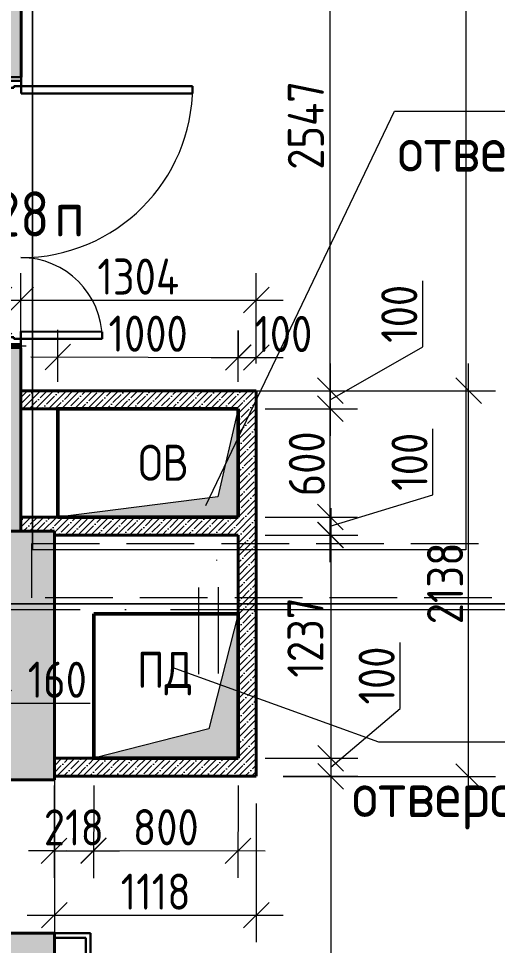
# Model space of a CAD drawing. Header units: millimetres. Extents: x -269164 to 430575, y -569542 to 36130.
# Drawn here: x 178755 to 181408, y -423877 to -418741 of the extents above; entities that cross this region are included whole.
import ezdxf

# ---------------------------------------------------------------- set-up
doc = ezdxf.new("R2010")
doc.units = ezdxf.units.MM
for name, pattern in [('ADSK_Линия сетки', [25, 20, -2.5, 0, -2.5]), ('ADSK_Сверху', [4.5, 3, -1.5]), ('GOST2.303 4', [7, 5, -2, 0])]:
    doc.linetypes.add(name, pattern=pattern)
for name, color, linetype, lineweight in [('Двери', 7, 'Continuous', 18), ('Каркас', 7, 'Continuous', 18), ('Марки', 7, 'Continuous', 20), ('Марки дверей', 7, 'Continuous', 20), ('Марки помещений', 7, 'Continuous', 20), ('Обобщенные модели', 7, 'Continuous', 18), ('Оси', 7, 'Continuous', 9), ('Размеры', 7, 'Continuous', 9), ('Стены внутренние', 7, 'Continuous', 18), ('Стены наружные', 7, 'Continuous', 18), ('Стены штриховка', 7, 'Continuous', 18), ('Узлы', 7, 'Continuous', 18)]:
    doc.layers.add(name, color=color, linetype=linetype, lineweight=lineweight)
doc.styles.add('GOST Common', font='GOST_Common.ttf', dxfattribs={"width": 0.9, "height": 200})
doc.styles.add('GOST Common_2', font='GOST_Common.ttf', dxfattribs={"width": 0.9, "height": 250})
doc.styles.add('ISOCPEUR_1', font='isocpeur.ttf', dxfattribs={"width": 0.9, "height": 250})
doc.dimstyles.new('ADSK_Основной_2_мм_Округление_до_1_мм', dxfattribs={"dimscale": 304.8, "dimtxt": 201.142999, "dimasz": 0.463911, "dimexe": 0.492126, "dimexo": 0.492126, "dimgap": 0.098425, "dimtad": 1, "dimdec": 0, "dimdsep": 46, "dimtxsty": 'GOST Common', "dimblk1": 'OBLIQUE', "dimblk2": 'OBLIQUE', "dimsah": 1, "dimcen": 0.09, "dimdle": 0.492126, "dimazin": 2, "dimtfac": 1, "dimtdec": 4, "dimtix": 1, "dimtmove": 0, "dimatfit": 3, "dimfxl": 1, "dimtvp": 1, "dimtolj": 1, "dimtzin": 0, "dimlwd": 20, "dimlwe": 20, "dimarcsym": 2})
doc.dimstyles.new('ADSK_Основной_2_мм_Округление_до_1_мм_1', dxfattribs={"dimscale": 304.8, "dimtxt": 201.142999, "dimasz": 0.463911, "dimexe": 0.492126, "dimexo": 0.492126, "dimgap": 0.098425, "dimtad": 1, "dimdec": 0, "dimdsep": 46, "dimtxsty": 'GOST Common', "dimblk1": 'OBLIQUE', "dimblk2": 'OBLIQUE', "dimsah": 1, "dimcen": 0.09, "dimdle": 0.492126, "dimazin": 2, "dimtfac": 1, "dimtdec": 4, "dimtix": 1, "dimtmove": 1, "dimatfit": 3, "dimfxl": 1, "dimtvp": 1, "dimtolj": 1, "dimtzin": 0, "dimlwd": 20, "dimlwe": 20, "dimarcsym": 2})

# ---------------------------------------------------------------- blocks, each defined once
blk = doc.blocks.new('AC_Дверь_Двупольная - Д-28п 1500х2200h-2309803-03 План 3-го этажа маркировочный')
at = {"layer": 'Двери', "lineweight": 30}
for p, q in [((-700, 1010), (-660, 1010)), ((-700, 60), (-700, 1010)), ((-660, 1010), (-660, 60)), ((700, 510), (660, 510)), ((660, 510), (660, 60)), ((700, 60), (700, 510)), ((-750, 60), (-730, 60)), ((-750, -10), (-750, 60)), ((-730, 60), (-700, 60)), ((-730, -10), (-730, 60)), ((-730, 60), (-730, -10)), ((-660, 60), (-700, 60)), ((-700, 60), (-700, 20)), ((660, 60), (700, 60)), ((730, 60), (700, 60)), ((700, 60), (700, 20)), ((730, -10), (730, 60)), ((750, 60), (730, 60)), ((730, 60), (730, -10)), ((750, -10), (750, 60)), ((-700, 20), (-690, 20)), ((-690, 20), (-690, -10)), ((700, 20), (690, 20)), ((690, 20), (690, -10)), ((-730, -10), (-750, -10)), ((-690, -10), (-730, -10)), ((690, -10), (730, -10)), ((730, -10), (750, -10))]:
    blk.add_line(p, q, dxfattribs=at)
at = {"layer": 'Двери'}
for centre, radius, start, end in [((-700, 60), 950, 360, 90), ((700, 60), 450, 90, 180)]:
    blk.add_arc(centre, radius, start, end, dxfattribs=at)
blk = doc.blocks.new('_Oblique')
at = {"color": 0, "linetype": 'ByBlock', "lineweight": -2}
blk.add_line((-0.5, -0.5), (0.5, 0.5), dxfattribs=at)
blk = doc.blocks.new('*D12237')
at = {"layer": 'Defpoints', "color": 0, "transparency": 16777216}
for p in [(179972.8, -420619.1), (178972, -420903.5), (179972, -420903.5)]:
    blk.add_point(p, dxfattribs=at)
at = {"layer": 'Размеры', "color": 0, "lineweight": 20, "transparency": 16777216}
for p, q in [((178972.4, -420753.5), (178973.2, -420466.5)), ((179972.4, -420753.5), (179973.2, -420469.1)), ((178822.8, -420616.1), (180122.8, -420619.5))]:
    blk.add_line(p, q, dxfattribs=at)
at = {"layer": 'Размеры', "color": 0, "lineweight": 20, "transparency": 16777216, "xscale": 141.4, "yscale": 141.4, "zscale": 141.4}
for p, rotation in [((178972.8, -420616.5), 179.8485505273577), ((179972.8, -420619.1), 359.8485505273577)]:
    blk.add_blockref('_Oblique', p, dxfattribs=dict(at, rotation=rotation))
at = {"layer": 'Размеры', "color": 0, "lineweight": 20, "transparency": 16777216, "insert": (179473.1, -420487.8), "char_height": 200, "width": 560.473, "attachment_point": 5, "rotation": 359.8486, "style": 'GOST Common'}
blk.add_mtext('\\A1;1000', dxfattribs=at)
blk = doc.blocks.new('*D12244')
at = {"layer": 'Defpoints', "color": 0, "transparency": 16777216}
for p in [(179172, -422840.1), (179972, -422840.1), (179970.7, -423353.3)]:
    blk.add_point(p, dxfattribs=at)
at = {"layer": 'Размеры', "color": 0, "lineweight": 20, "transparency": 16777216}
for p, q in [((179171.6, -422990.1), (179170.3, -423501.2)), ((179971.6, -422990.1), (179970.3, -423503.3)), ((179020.7, -423350.8), (180120.7, -423353.7))]:
    blk.add_line(p, q, dxfattribs=at)
at = {"layer": 'Размеры', "color": 0, "lineweight": 20, "transparency": 16777216, "xscale": 141.4, "yscale": 141.4, "zscale": 141.4}
for p, rotation in [((179170.7, -423351.2), 179.8485505273577), ((179970.7, -423353.3), 359.8485505273577)]:
    blk.add_blockref('_Oblique', p, dxfattribs=dict(at, rotation=rotation))
at = {"layer": 'Размеры', "color": 0, "lineweight": 20, "transparency": 16777216, "insert": (179571, -423222.3), "char_height": 200, "width": 560.473, "attachment_point": 5, "rotation": 359.8486, "style": 'GOST Common'}
blk.add_mtext('\\A1;800', dxfattribs=at)
blk = doc.blocks.new('*D12245')
at = {"layer": 'Defpoints', "color": 0, "transparency": 16777216}
for p in [(178953.7, -422840.1), (179172, -422840.1), (179170.7, -423353.6)]:
    blk.add_point(p, dxfattribs=at)
at = {"layer": 'Размеры', "color": 0, "lineweight": 20, "transparency": 16777216}
for p, q in [((178953.3, -422990.1), (178951.9, -423503)), ((179171.6, -422990.1), (179170.3, -423503.6)), ((178952.3, -423353), (178810.9, -423352.6)), ((178952.3, -423353), (179170.7, -423353.6)), ((179170.7, -423353.6), (179312.1, -423354))]:
    blk.add_line(p, q, dxfattribs=at)
at = {"layer": 'Размеры', "color": 0, "lineweight": 20, "transparency": 16777216, "xscale": 141.4, "yscale": 141.4, "zscale": 141.4}
for p, rotation in [((178952.3, -423353), 359.8485505273577), ((179170.7, -423353.6), 179.8485505273577)]:
    blk.add_blockref('_Oblique', p, dxfattribs=dict(at, rotation=rotation))
at = {"layer": 'Размеры', "color": 0, "lineweight": 20, "transparency": 16777216, "insert": (179061.9, -423223.3), "char_height": 200, "width": 560.473, "attachment_point": 5, "rotation": 359.8486, "style": 'GOST Common'}
blk.add_mtext('\\A1;218', dxfattribs=at)
blk = doc.blocks.new('*D12197')
at = {"layer": 'Defpoints', "color": 0, "transparency": 16777216}
for p in [(178488, -421581.6), (178647.8, -421581.6), (178645.3, -422534.1)]:
    blk.add_point(p, dxfattribs=at)
at = {"layer": 'Размеры', "color": 0, "lineweight": 20, "transparency": 16777216}
for p, q in [((178487.6, -421731.6), (178485.1, -422683.7)), ((178647.4, -421731.6), (178644.9, -422684.1)), ((178335.5, -422533.3), (178645.3, -422534.1)), ((178645.3, -422534.1), (179152.7, -422535.5))]:
    blk.add_line(p, q, dxfattribs=at)
at = {"layer": 'Размеры', "color": 0, "lineweight": 20, "transparency": 16777216, "xscale": 141.4, "yscale": 141.4, "zscale": 141.4}
for p, rotation in [((178485.5, -422533.7), 179.8485505273597), ((178645.3, -422534.1), 359.8485505273597)]:
    blk.add_blockref('_Oblique', p, dxfattribs=dict(at, rotation=rotation))
at = {"layer": 'Размеры', "color": 0, "lineweight": 20, "transparency": 16777216, "insert": (178970, -422405), "char_height": 200, "width": 560.473, "attachment_point": 5, "rotation": 359.8486, "style": 'GOST Common'}
blk.add_mtext('\\A1;160', dxfattribs=at)
blk = doc.blocks.new('*D12280')
at = {"layer": 'Defpoints', "color": 0, "transparency": 16777216}
for p in [(177188, -420556.1), (178648.3, -420931.6), (177188, -421031.6)]:
    blk.add_point(p, dxfattribs=at)
at = {"layer": 'Размеры', "color": 0, "lineweight": 20, "transparency": 16777216}
for p, q in [((177188, -420881.6), (177188, -420406.1)), ((178648.3, -420781.6), (178648.3, -420406.1)), ((178798.3, -420556.1), (177038, -420556.1))]:
    blk.add_line(p, q, dxfattribs=at)
at = {"layer": 'Размеры', "color": 0, "lineweight": 20, "transparency": 16777216, "xscale": 141.4, "yscale": 141.4, "zscale": 141.4, "rotation": 180}
blk.add_blockref('_Oblique', (177188, -420556.1), dxfattribs=at)
at = {"layer": 'Размеры', "color": 0, "lineweight": 20, "transparency": 16777216, "xscale": 141.4, "yscale": 141.4, "zscale": 141.4}
blk.add_blockref('_Oblique', (178648.3, -420556.1), dxfattribs=at)
at = {"layer": 'Размеры', "color": 0, "transparency": 16777216, "insert": (177902.2, -420426.1), "char_height": 200, "attachment_point": 5, "style": 'GOST Common'}
blk.add_mtext('\\A1;1460', dxfattribs=at)
blk = doc.blocks.new('*D12211')
at = {"layer": 'Defpoints', "color": 0, "transparency": 16777216}
for p in [(178648.3, -420301.4), (177088, -420932.8), (178648.3, -420931.6)]:
    blk.add_point(p, dxfattribs=at)
at = {"layer": 'Размеры', "color": 0, "lineweight": 20, "transparency": 16777216}
for p, q in [((177088, -420782.8), (177088, -420151.4)), ((178648.3, -420781.6), (178648.3, -420151.4)), ((176938, -420301.4), (178798.3, -420301.4))]:
    blk.add_line(p, q, dxfattribs=at)
at = {"layer": 'Размеры', "color": 0, "lineweight": 20, "transparency": 16777216, "xscale": 141.4, "yscale": 141.4, "zscale": 141.4, "rotation": 180}
blk.add_blockref('_Oblique', (177088, -420301.4), dxfattribs=at)
at = {"layer": 'Размеры', "color": 0, "lineweight": 20, "transparency": 16777216, "xscale": 141.4, "yscale": 141.4, "zscale": 141.4}
blk.add_blockref('_Oblique', (178648.3, -420301.4), dxfattribs=at)
at = {"layer": 'Размеры', "color": 0, "transparency": 16777216, "insert": (177902.2, -420171.4), "char_height": 200, "attachment_point": 5, "style": 'GOST Common'}
blk.add_mtext('\\A1;1560', dxfattribs=at)
blk = doc.blocks.new('*D12218')
at = {"layer": 'Defpoints', "color": 0, "transparency": 16777216}
for p in [(180072, -420803.5), (179972, -420903.5), (180482.2, -420903.5)]:
    blk.add_point(p, dxfattribs=at)
at = {"layer": 'Размеры', "color": 0, "lineweight": 20, "transparency": 16777216}
for p, q in [((180994.3, -420560.8), (180994.3, -420194.8)), ((180482.2, -420853.5), (180994.3, -420560.8)), ((180482.2, -420653.5), (180482.2, -421053.5)), ((180222, -420803.5), (180632.2, -420803.5)), ((180122, -420903.5), (180632.2, -420903.5))]:
    blk.add_line(p, q, dxfattribs=at)
at = {"layer": 'Размеры', "color": 0, "lineweight": 20, "transparency": 16777216, "xscale": 141.4, "yscale": 141.4, "zscale": 141.4}
for p, rotation in [((180482.2, -420803.5), 90), ((180482.2, -420903.5), 270)]:
    blk.add_blockref('_Oblique', p, dxfattribs=dict(at, rotation=rotation))
at = {"layer": 'Размеры', "color": 0, "transparency": 16777216, "insert": (180864.3, -420377.8), "char_height": 200, "attachment_point": 5, "rotation": 90, "style": 'GOST Common'}
blk.add_mtext('\\A1;100', dxfattribs=at)
blk = doc.blocks.new('*D12296')
at = {"layer": 'Defpoints', "color": 0, "transparency": 16777216}
for p in [(178770.1, -418256.9), (180482.2, -418256.9), (178677.7, -420803.5)]:
    blk.add_point(p, dxfattribs=at)
at = {"layer": 'Размеры', "color": 0, "lineweight": 20, "transparency": 16777216}
for p, q in [((180482.2, -420953.5), (180482.2, -418106.9)), ((178920.1, -418256.9), (180632.2, -418256.9)), ((178827.7, -420803.5), (180632.2, -420803.5))]:
    blk.add_line(p, q, dxfattribs=at)
at = {"layer": 'Размеры', "color": 0, "lineweight": 20, "transparency": 16777216, "xscale": 141.4, "yscale": 141.4, "zscale": 141.4}
for p, rotation in [((180482.2, -418256.9), 90), ((180482.2, -420803.5), 270)]:
    blk.add_blockref('_Oblique', p, dxfattribs=dict(at, rotation=rotation))
at = {"layer": 'Размеры', "color": 0, "transparency": 16777216, "insert": (180346.8, -419333.5), "char_height": 200, "attachment_point": 5, "rotation": 90, "style": 'GOST Common'}
blk.add_mtext('\\A1;2547', dxfattribs=at)
blk = doc.blocks.new('*D12221')
at = {"layer": 'Defpoints', "color": 0, "transparency": 16777216}
for p in [(179972, -420903.5), (180482.2, -420903.5), (179972, -421503.5)]:
    blk.add_point(p, dxfattribs=at)
at = {"layer": 'Размеры', "color": 0, "lineweight": 20, "transparency": 16777216}
for p, q in [((180482.2, -421653.5), (180482.2, -420753.5)), ((180122, -420903.5), (180632.2, -420903.5)), ((180122, -421503.5), (180632.2, -421503.5))]:
    blk.add_line(p, q, dxfattribs=at)
at = {"layer": 'Размеры', "color": 0, "lineweight": 20, "transparency": 16777216, "xscale": 141.4, "yscale": 141.4, "zscale": 141.4}
for p, rotation in [((180482.2, -420903.5), 90), ((180482.2, -421503.5), 270)]:
    blk.add_blockref('_Oblique', p, dxfattribs=dict(at, rotation=rotation))
at = {"layer": 'Размеры', "color": 0, "transparency": 16777216, "insert": (180352.2, -421208.7), "char_height": 200, "attachment_point": 5, "rotation": 90, "style": 'GOST Common'}
blk.add_mtext('\\A1;600', dxfattribs=at)
blk = doc.blocks.new('*D12297')
at = {"layer": 'Defpoints', "color": 0, "transparency": 16777216}
for p in [(179972, -421503.5), (180482.2, -421503.5), (179972, -421603.5)]:
    blk.add_point(p, dxfattribs=at)
at = {"layer": 'Размеры', "color": 0, "lineweight": 20, "transparency": 16777216}
for p, q in [((181051, -421380.5), (181051, -421014.5)), ((180482.2, -421753.5), (180482.2, -421353.5)), ((180482.2, -421553.5), (181051, -421380.5)), ((180122, -421503.5), (180632.2, -421503.5)), ((180122, -421603.5), (180632.2, -421603.5))]:
    blk.add_line(p, q, dxfattribs=at)
at = {"layer": 'Размеры', "color": 0, "lineweight": 20, "transparency": 16777216, "xscale": 141.4, "yscale": 141.4, "zscale": 141.4}
for p, rotation in [((180482.2, -421503.5), 90), ((180482.2, -421603.5), 270)]:
    blk.add_blockref('_Oblique', p, dxfattribs=dict(at, rotation=rotation))
at = {"layer": 'Размеры', "color": 0, "transparency": 16777216, "insert": (180921, -421197.5), "char_height": 200, "attachment_point": 5, "rotation": 90, "style": 'GOST Common'}
blk.add_mtext('\\A1;100', dxfattribs=at)
blk = doc.blocks.new('*D12222')
at = {"layer": 'Defpoints', "color": 0, "transparency": 16777216}
for p in [(179972, -421603.5), (179972, -422840.1), (180484.6, -422840.1)]:
    blk.add_point(p, dxfattribs=at)
at = {"layer": 'Размеры', "color": 0, "lineweight": 20, "transparency": 16777216}
for p, q in [((180484.6, -421453.5), (180484.6, -422990.1)), ((180122, -421603.5), (180634.6, -421603.5)), ((180122, -422840.1), (180634.6, -422840.1))]:
    blk.add_line(p, q, dxfattribs=at)
at = {"layer": 'Размеры', "color": 0, "lineweight": 20, "transparency": 16777216, "xscale": 141.4, "yscale": 141.4, "zscale": 141.4}
for p, rotation in [((180484.6, -421603.5), 90), ((180484.6, -422840.1), 270)]:
    blk.add_blockref('_Oblique', p, dxfattribs=dict(at, rotation=rotation))
at = {"layer": 'Размеры', "color": 0, "transparency": 16777216, "insert": (180344.4, -422171.3), "char_height": 200, "attachment_point": 5, "rotation": 90, "style": 'GOST Common'}
blk.add_mtext('\\A1;1237', dxfattribs=at)
blk = doc.blocks.new('*D12294')
at = {"layer": 'Defpoints', "color": 0, "transparency": 16777216}
for p in [(179972, -422840.1), (180072, -422940.1), (180484.6, -422940.1)]:
    blk.add_point(p, dxfattribs=at)
at = {"layer": 'Размеры', "color": 0, "lineweight": 20, "transparency": 16777216}
for p, q in [((180868.9, -422564.8), (180868.9, -422198.8)), ((180484.6, -422890.1), (180868.9, -422564.8)), ((180484.6, -422690.1), (180484.6, -423090.1)), ((180122, -422840.1), (180634.6, -422840.1)), ((180222, -422940.1), (180634.6, -422940.1))]:
    blk.add_line(p, q, dxfattribs=at)
at = {"layer": 'Размеры', "color": 0, "lineweight": 20, "transparency": 16777216, "xscale": 141.4, "yscale": 141.4, "zscale": 141.4}
for p, rotation in [((180484.6, -422840.1), 90), ((180484.6, -422940.1), 270)]:
    blk.add_blockref('_Oblique', p, dxfattribs=dict(at, rotation=rotation))
at = {"layer": 'Размеры', "color": 0, "transparency": 16777216, "insert": (180738.9, -422381.8), "char_height": 200, "attachment_point": 5, "rotation": 90, "style": 'GOST Common'}
blk.add_mtext('\\A1;100', dxfattribs=at)
blk = doc.blocks.new('*D12295')
at = {"layer": 'Defpoints', "color": 0, "transparency": 16777216}
for p in [(178953.7, -422941.2), (180072, -422941.2), (180072, -423709.2)]:
    blk.add_point(p, dxfattribs=at)
at = {"layer": 'Размеры', "color": 0, "lineweight": 20, "transparency": 16777216}
for p, q in [((178953.7, -423091.2), (178953.7, -423859.2)), ((180072, -423091.2), (180072, -423859.2)), ((178803.7, -423709.2), (180222, -423709.2))]:
    blk.add_line(p, q, dxfattribs=at)
at = {"layer": 'Размеры', "color": 0, "lineweight": 20, "transparency": 16777216, "xscale": 141.4, "yscale": 141.4, "zscale": 141.4, "rotation": 180}
blk.add_blockref('_Oblique', (178953.7, -423709.2), dxfattribs=at)
at = {"layer": 'Размеры', "color": 0, "lineweight": 20, "transparency": 16777216, "xscale": 141.4, "yscale": 141.4, "zscale": 141.4}
blk.add_blockref('_Oblique', (180072, -423709.2), dxfattribs=at)
at = {"layer": 'Размеры', "color": 0, "transparency": 16777216, "insert": (179514.8, -423579.2), "char_height": 200, "attachment_point": 5, "style": 'GOST Common'}
blk.add_mtext('\\A1;1118', dxfattribs=at)
blk = doc.blocks.new('*D12219')
at = {"layer": 'Defpoints', "color": 0, "transparency": 16777216}
for p in [(180072, -420803.5), (181248.2, -420803.5), (180072, -422941.2)]:
    blk.add_point(p, dxfattribs=at)
at = {"layer": 'Размеры', "color": 0, "lineweight": 20, "transparency": 16777216}
for p, q in [((181248.2, -423091.2), (181248.2, -420653.5)), ((180222, -420803.5), (181398.2, -420803.5)), ((180222, -422941.2), (181398.2, -422941.2))]:
    blk.add_line(p, q, dxfattribs=at)
at = {"layer": 'Размеры', "color": 0, "lineweight": 20, "transparency": 16777216, "xscale": 141.4, "yscale": 141.4, "zscale": 141.4}
for p, rotation in [((181248.2, -420803.5), 90), ((181248.2, -422941.2), 270)]:
    blk.add_blockref('_Oblique', p, dxfattribs=dict(at, rotation=rotation))
at = {"layer": 'Размеры', "color": 0, "transparency": 16777216, "insert": (181118.2, -421871), "char_height": 200, "attachment_point": 5, "rotation": 90, "style": 'GOST Common'}
blk.add_mtext('\\A1;2138', dxfattribs=at)
blk = doc.blocks.new('*D12220')
at = {"layer": 'Defpoints', "color": 0, "transparency": 16777216}
for p in [(180072, -420301.4), (178768.3, -420803.5), (180072, -420803.5)]:
    blk.add_point(p, dxfattribs=at)
at = {"layer": 'Размеры', "color": 0, "lineweight": 20, "transparency": 16777216}
for p, q in [((178768.3, -420653.5), (178768.3, -420151.4)), ((180072, -420653.5), (180072, -420151.4)), ((178618.3, -420301.4), (180222, -420301.4))]:
    blk.add_line(p, q, dxfattribs=at)
at = {"layer": 'Размеры', "color": 0, "lineweight": 20, "transparency": 16777216, "xscale": 141.4, "yscale": 141.4, "zscale": 141.4, "rotation": 180}
blk.add_blockref('_Oblique', (178768.3, -420301.4), dxfattribs=at)
at = {"layer": 'Размеры', "color": 0, "lineweight": 20, "transparency": 16777216, "xscale": 141.4, "yscale": 141.4, "zscale": 141.4}
blk.add_blockref('_Oblique', (180072, -420301.4), dxfattribs=at)
at = {"layer": 'Размеры', "color": 0, "transparency": 16777216, "insert": (179418.6, -420171.4), "char_height": 200, "attachment_point": 5, "style": 'GOST Common'}
blk.add_mtext('\\A1;1304', dxfattribs=at)
blk = doc.blocks.new('*D12223')
at = {"layer": 'Defpoints', "color": 0, "transparency": 16777216}
for p in [(180072, -420619.4), (180072, -420803.5), (179972, -420903.5)]:
    blk.add_point(p, dxfattribs=at)
at = {"layer": 'Размеры', "color": 0, "lineweight": 20, "transparency": 16777216}
for p, q in [((179972, -420753.5), (179972, -420469.4)), ((180072, -420653.5), (180072, -420469.4)), ((179822, -420619.4), (180222, -420619.4))]:
    blk.add_line(p, q, dxfattribs=at)
at = {"layer": 'Размеры', "color": 0, "lineweight": 20, "transparency": 16777216, "xscale": 141.4, "yscale": 141.4, "zscale": 141.4, "rotation": 180}
blk.add_blockref('_Oblique', (179972, -420619.4), dxfattribs=at)
at = {"layer": 'Размеры', "color": 0, "lineweight": 20, "transparency": 16777216, "xscale": 141.4, "yscale": 141.4, "zscale": 141.4}
blk.add_blockref('_Oblique', (180072, -420619.4), dxfattribs=at)
at = {"layer": 'Размеры', "color": 0, "transparency": 16777216, "insert": (180222, -420489.4), "char_height": 200, "attachment_point": 5, "style": 'GOST Common'}
blk.add_mtext('\\A1;100', dxfattribs=at)
blk = doc.blocks.new('*D12227')
at = {"layer": 'Defpoints', "color": 0, "transparency": 16777216}
for p in [(180072, -422940.1), (180072, -429839.9), (180484.6, -429839.9)]:
    blk.add_point(p, dxfattribs=at)
at = {"layer": 'Размеры', "color": 0, "lineweight": 20, "transparency": 16777216}
for p, q in [((180484.6, -422790.1), (180484.6, -429989.9)), ((180222, -422940.1), (180634.6, -422940.1)), ((180222, -429839.9), (180634.6, -429839.9))]:
    blk.add_line(p, q, dxfattribs=at)
at = {"layer": 'Размеры', "color": 0, "lineweight": 20, "transparency": 16777216, "xscale": 141.4, "yscale": 141.4, "zscale": 141.4}
for p, rotation in [((180484.6, -422940.1), 90), ((180484.6, -429839.9), 270)]:
    blk.add_blockref('_Oblique', p, dxfattribs=dict(at, rotation=rotation))
at = {"layer": 'Размеры', "color": 0, "transparency": 16777216, "insert": (180354.6, -426390), "char_height": 200, "attachment_point": 5, "rotation": 90, "style": 'GOST Common'}
blk.add_mtext('\\A1;6900', dxfattribs=at)

msp = doc.modelspace()

# ---------------------------------------------------------------- hatches: boundary and pattern name
at = {"layer": 'Стены внутренние', "true_color": 0xc0c0c0}
h = msp.add_hatch(color=9, dxfattribs=at)
h.paths.add_polyline_path([(178767.8, -421582.67), (178767.8, -421582.67), (178768.51, -420566.21), (178648.51, -420566.13), (178648.51, -421582.62), (178707.8, -421582.67)])
h.paths.add_polyline_path([(178769.56, -419066.21), (178769.56, -418257.35), (178650.12, -418257.73), (178649.56, -419066.13), (178704.06, -419066.17)])
at = {"layer": 'Стены внутренние', "lineweight": 9}
h = msp.add_hatch(dxfattribs=at)
h.set_pattern_fill('ANSI35', color=256, scale=8, style=0)
h.set_pattern_definition([(45, (178182.906, -430621.92), (-35.92102, 35.92102), []), (45, (178218.827, -430621.92), (-35.92102, 35.92102), [63.5, -12.7, 0, -12.7])])
h.paths.add_polyline_path([(179972.03, -420903.52), (179972.03, -421503.52), (178767.86, -421503.52), (178767.8, -421582.71), (178953.7, -421582.71), (178953.7, -421603.52), (179129.65, -421603.52), (179972.03, -421603.52), (179972.03, -422840.13), (178953.7, -422840.13), (178953.7, -422940.13), (180072.03, -422940.13), (180072.03, -420803.52), (178768.35, -420803.52), (178768.28, -420903.52), (179215.41, -420903.52)])
at = {"layer": 'Стены наружные', "true_color": 0xc0c0c0}
msp.add_hatch(color=9, dxfattribs=at).paths.add_polyline_path([(178953.7, -422092.67), (178953.7, -421582.67), (172041.86, -421582.67), (172041.86, -422092.67), (178817.64, -422092.67)])
h = msp.add_hatch(color=9, dxfattribs=at)
h.paths.add_polyline_path([(178443.7, -430349.9), (178953.7, -430349.9), (178953.7, -429315.28), (178443.7, -429315.28)])
h.paths.add_polyline_path([(178850.57, -428465.28), (178953.7, -428465.28), (178953.7, -427459.01), (178443.7, -427459.01), (178443.7, -428465.28), (178817.64, -428465.28)])
h.paths.add_polyline_path([(178817.26, -426609.01), (178953.7, -426609.01), (178953.7, -425649.52), (178443.7, -425649.52), (178443.7, -426609.01)])
h.paths.add_polyline_path([(178817.64, -424799.52), (178953.7, -424799.52), (178953.7, -423809.45), (178443.7, -423809.45), (178443.7, -424799.52)])
h.paths.add_polyline_path([(178681.48, -422959.45), (178953.7, -422959.45), (178953.7, -422092.67), (178443.7, -422092.67), (178443.7, -422959.45)])
at = {"layer": 'Узлы', "lineweight": 50, "true_color": 0xf26722}
for points in [[(179972.03, -421503.52), (179972.03, -420903.52), (179859.53, -421391.02), (178972.03, -421503.52), (179489.92, -421503.52)], [(179172.03, -422840.13), (179972.03, -422840.13), (179972.03, -422040.13), (179809.53, -422677.63), (179773.19, -422686.22)]]:
    msp.add_hatch(color=30, dxfattribs=at).paths.add_polyline_path(points)

# ---------------------------------------------------------------- linework, layer by layer
at = {"color": 18, "lineweight": 40, "true_color": 0x000000}
for p, q in [((180072.03, -420803.52), (178768.35, -420803.52)), ((180072.03, -422940.13), (180072.03, -420803.52)), ((179972.03, -420903.52), (178768.28, -420903.52)), ((179972.03, -421503.52), (179972.03, -420903.52)), ((178767.86, -421503.52), (179972.03, -421503.52)), ((178953.7, -421603.52), (179972.03, -421603.52)), ((179972.03, -422840.13), (179972.03, -421603.52))]:
    msp.add_line(p, q, dxfattribs=at)
at = {"layer": 'Каркас', "color": 253, "linetype": 'ADSK_Сверху', "true_color": 0xb2b2b2}
for p, q in [((181233.03, -417777.69), (181233.03, -421685.13)), ((178832.1, -421685.13), (178832.1, -418256.46)), ((181233.03, -421685.13), (178832.1, -421685.13)), ((178582.1, -421985.13), (185936.84, -421985.13))]:
    msp.add_line(p, q, dxfattribs=at)
at = {"layer": 'Каркас', "color": 253, "linetype": 'ADSK_Сверху', "true_color": 0xaaaaaa}
for p, q in [((181233.03, -417777.69), (181233.03, -421685.13)), ((178832.1, -418256.46), (178832.1, -421685.13)), ((178555.19, -421581.58), (178805.19, -421581.58)), ((181233.03, -421685.13), (178832.1, -421685.13)), ((185936.84, -421985.13), (178582.1, -421985.13))]:
    msp.add_line(p, q, dxfattribs=at)
at = {"layer": 'Каркас', "color": 30, "linetype": 'GOST2.303 4', "ltscale": 75, "true_color": 0xf26722}
msp.add_lwpolyline([(178828.86, -421650.43), (186102.5, -421650.43), (186102.5, -421950.43), (178828.86, -421950.43), (178828.86, -421650.43)], dxfattribs=at)
at = {"layer": 'Марки', "color": 30, "true_color": 0xf26722}
for p, q in [((179792.82, -421440.12), (180837.82, -419253.93)), ((180837.82, -419253.93), (183337.82, -419253.93)), ((179603.7, -422335.47), (180748.7, -422748.43)), ((180748.7, -422748.43), (183248.7, -422748.43))]:
    msp.add_line(p, q, dxfattribs=at)
at = {"layer": 'Обобщенные модели', "color": 30, "true_color": 0xf26722}
for p, q in [((179972.03, -420903.52), (178972.03, -420903.52)), ((178972.03, -420903.52), (178972.03, -421503.52)), ((179972.03, -422040.13), (179172.03, -422040.13)), ((179172.03, -422040.13), (179172.03, -422840.13))]:
    msp.add_line(p, q, dxfattribs=at)
at = {"layer": 'Оси', "linetype": 'ADSK_Линия сетки', "ltscale": 100}
msp.add_line((167096.68, -422015.13), (235324.62, -422015.13), dxfattribs=at)
at = {"layer": 'Стены внутренние', "lineweight": 40}
for p, q in [((178769.56, -419066.21), (178770.12, -418257.35)), ((178767.8, -421582.71), (178768.51, -420566.21)), ((178647.8, -421582.62), (178767.8, -421582.71)), ((178953.7, -422820.53), (178953.7, -422930.53)), ((179972.03, -422840.13), (178953.7, -422840.13)), ((178953.7, -422940.13), (180072.03, -422940.13))]:
    msp.add_line(p, q, dxfattribs=at)
at = {"layer": 'Стены внутренние', "color": 253, "linetype": 'ADSK_Сверху', "true_color": 0xaaaaaa}
for p, q in [((179751.28, -421893.33), (179751.28, -422373.98)), ((179863.28, -422371.24), (179863.28, -421890.59))]:
    msp.add_line(p, q, dxfattribs=at)
at = {"layer": 'Стены внутренние', "color": 32, "lineweight": 30, "true_color": 0xcd6928}
for p, q in [((178953.7, -423809.9), (179153.7, -423809.9)), ((179153.7, -424799.52), (179153.7, -423809.9)), ((178953.7, -423834.9), (179128.7, -423834.9)), ((179128.7, -424774.52), (179128.7, -423834.9))]:
    msp.add_line(p, q, dxfattribs=at)
at = {"layer": 'Стены наружные', "lineweight": 40}
for p, q in [((178953.7, -421582.67), (172551.86, -421582.67)), ((178953.7, -422820.53), (178953.7, -421582.67)), ((178953.7, -422959.45), (178953.7, -422932.53)), ((178443.7, -422959.45), (178953.7, -422959.45)), ((178953.7, -423809.45), (178443.7, -423809.45)), ((178953.7, -424799.52), (178953.7, -423809.45))]:
    msp.add_line(p, q, dxfattribs=at)
at = {"layer": 'Стены наружные'}
msp.add_line((178953.7, -422959.45), (178953.7, -423809.45), dxfattribs=at)
at = {"layer": 'Стены штриховка'}
for p, q in [((179851.28, -421741.52), (179851.28, -421743.52)), ((178953.7, -422930.53), (178953.7, -422932.53))]:
    msp.add_line(p, q, dxfattribs=at)
at = {"layer": 'Узлы', "color": 30, "lineweight": 50, "true_color": 0xf26722}
for p, q in [((178972.03, -421503.52), (178972.03, -420903.52)), ((178972.03, -420903.52), (179972.03, -420903.52)), ((179972.03, -420903.52), (179972.03, -421503.52)), ((179972.03, -421503.52), (178972.03, -421503.52)), ((179172.03, -422840.13), (179172.03, -422040.13)), ((179172.03, -422040.13), (179972.03, -422040.13)), ((179972.03, -422040.13), (179972.03, -422840.13)), ((179972.03, -422840.13), (179172.03, -422840.13))]:
    msp.add_line(p, q, dxfattribs=at)
at = {"layer": 'Узлы', "color": 30, "true_color": 0xf26722}
for p, q in [((179972.03, -420903.52), (179859.53, -421391.02)), ((179972.03, -421503.52), (179972.03, -420903.52)), ((179859.53, -421391.02), (178972.03, -421503.52)), ((178972.03, -421503.52), (179972.03, -421503.52)), ((179972.03, -422040.13), (179809.53, -422677.63)), ((179972.03, -422840.13), (179972.03, -422040.13)), ((179809.53, -422677.63), (179172.03, -422840.13)), ((179172.03, -422840.13), (179972.03, -422840.13))]:
    msp.add_line(p, q, dxfattribs=at)

# ---------------------------------------------------------------- block references
at = {"layer": 'Двери', "rotation": 269.9600470453332}
msp.add_blockref('AC_Дверь_Двупольная - Д-28п 1500х2200h-2309803-03 План 3-го этажа маркировочный', (178709.03, -419816.17), dxfattribs=at)

# ---------------------------------------------------------------- texts
at = {"layer": 'Марки', "color": 30, "lineweight": 40, "true_color": 0xf26722, "style": 'ISOCPEUR_1', "width": 0.9}
for s, p in [('отверстие 600x1000(h)', (180854.46, -419589.83)), ('отверстие 800x800(h)', (180601.96, -423166.27))]:
    msp.add_text(s, height=250, dxfattribs=at).set_placement(p)
at = {"layer": 'Марки дверей', "lineweight": 9, "char_height": 250, "attachment_point": 1, "style": 'GOST Common_2'}
for s, insert, width in [('-28', (178471.61, -419699.16), 584.4302), ('\\fGOST Common|b0|i0|c204|p34|;\\W.9;п', (178953.81, -419699.16), 194.8101)]:
    msp.add_mtext(s, dxfattribs=dict(at, insert=insert, width=width))
at = {"layer": 'Марки помещений', "lineweight": 9, "char_height": 200, "width": 468.9872, "attachment_point": 1, "style": 'GOST Common_2'}
for s, insert in [('ОВ', (179418.97, -421102.91)), ('ПД', (179411.84, -422250.42))]:
    msp.add_mtext(s, dxfattribs=dict(at, insert=insert))

# ---------------------------------------------------------------- dimensions: what is measured, and where the dimension line sits
at = {"layer": 'Размеры', "color": 18, "true_color": 0x000000}
for base, p1, p2, picture, middle in [((180482.21, -418256.89), (178677.66, -420803.52), (178770.12, -418256.89), '*D12296', (180476.83, -419333.46)), ((180482.21, -420903.52), (180072.03, -420803.52), (179972.03, -420903.52), '*D12218', (180994.3, -420530.81)), ((181248.19, -420803.52), (180072.03, -422941.2), (180072.03, -420803.52), '*D12219', (181248.19, -421870.97)), ((180482.21, -420903.52), (179972.03, -421503.52), (179972.03, -420903.52), '*D12221', (180482.21, -421208.68)), ((180482.21, -421503.52), (179972.03, -421603.52), (179972.03, -421503.52), '*D12297', (181051.04, -421350.52)), ((180484.56, -422840.13), (179972.03, -421603.52), (179972.03, -422840.13), '*D12222', (180474.39, -422171.28)), ((180484.56, -422940.13), (179972.03, -422840.13), (180072.03, -422940.13), '*D12294', (180868.87, -422534.79)), ((180484.56, -429839.9), (180072.03, -422940.13), (180072.03, -429839.9), '*D12227', (180484.56, -426390.01))]:
    dim = msp.add_linear_dim(base=base, p1=p1, p2=p2, angle=90, dimstyle='ADSK_Основной_2_мм_Округление_до_1_мм_1', override={"dimpost": '<>'}, dxfattribs=at)
    dim.commit()
    dim.dimension.update_dxf_attribs({"geometry": picture, "text_midpoint": middle, "dimtype": 160})
for base, p1, p2, picture, middle in [((178648.26, -420301.42), (177087.99, -420932.81), (178648.26, -420931.58), '*D12211', (177902.25, -420301.42)), ((180072.03, -420301.42), (178768.35, -420803.52), (180072.03, -420803.52), '*D12220', (179418.56, -420301.42)), ((177187.99, -420556.11), (178648.26, -420931.57), (177187.99, -421031.57), '*D12280', (177902.25, -420556.11)), ((180072.03, -420619.39), (179972.03, -420903.52), (180072.03, -420803.52), '*D12223', (180222.03, -420619.39)), ((180072.03, -423709.16), (178953.7, -422941.2), (180072.03, -422941.2), '*D12295', (179514.82, -423709.16))]:
    dim = msp.add_linear_dim(base=base, p1=p1, p2=p2, dimstyle='ADSK_Основной_2_мм_Округление_до_1_мм_1', override={"dimpost": '<>'}, dxfattribs=at)
    dim.commit()
    dim.dimension.update_dxf_attribs({"geometry": picture, "text_midpoint": middle, "dimtype": 160})
at = {"layer": 'Размеры', "lineweight": 20}
for base, p1, p2, picture, middle in [((179972.78, -420619.12), (178972.03, -420903.52), (179972.03, -420903.52), '*D12237', (179473.13, -420487.8)), ((179170.67, -423353.58), (178953.7, -422840.13), (179172.03, -422840.13), '*D12245', (179061.85, -423223.29)), ((179970.67, -423353.31), (179172.03, -422840.13), (179972.03, -422840.13), '*D12244', (179571.02, -423222.26))]:
    dim = msp.add_linear_dim(base=base, p1=p1, p2=p2, angle=359.84855, dimstyle='ADSK_Основной_2_мм_Округление_до_1_мм', override={"dimpost": '<>', "dimfxl": 1500}, dxfattribs=at)
    dim.commit()
    dim.dimension.update_dxf_attribs({"geometry": picture, "text_midpoint": middle})
dim = msp.add_linear_dim(base=(178645.29, -422534.14), p1=(178487.99, -421581.65), p2=(178647.8, -421581.58), angle=359.84855, dimstyle='ADSK_Основной_2_мм_Округление_до_1_мм', override={"dimpost": '<>', "dimfxl": 1500}, dxfattribs=at)
dim.commit()
dim.dimension.update_dxf_attribs({"geometry": '*D12197', "text_midpoint": (178969.68, -422535), "dimtype": 160})

doc.saveas('drawing.dxf')
